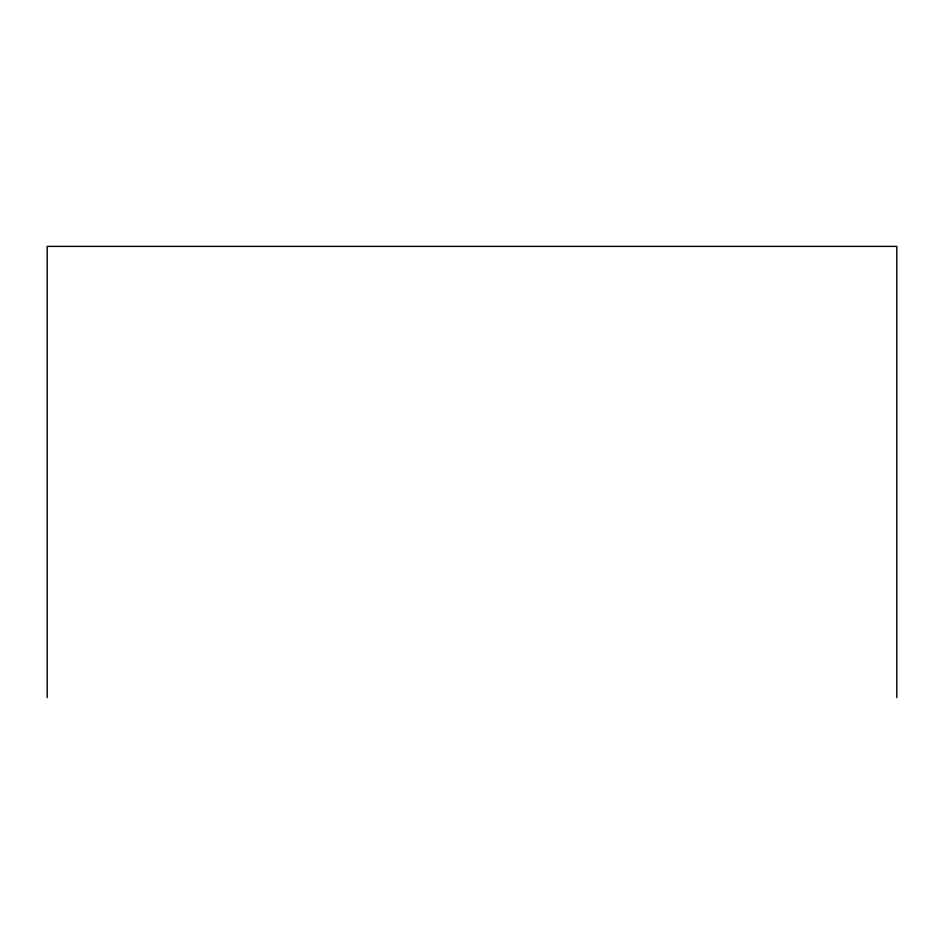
<?xml version="1.0" encoding="UTF-8"?>
<svg xmlns="http://www.w3.org/2000/svg" width="944" height="944" viewBox="0 0 944 944"><rect width="100%" height="100%" fill="white"/><g stroke="black" fill="none" stroke-linecap="round" stroke-linejoin="round"><path stroke-width="1.42" d="M896.8 697.616L896.8 246.384L47.2 246.384L47.2 697.616"/></g></svg>
